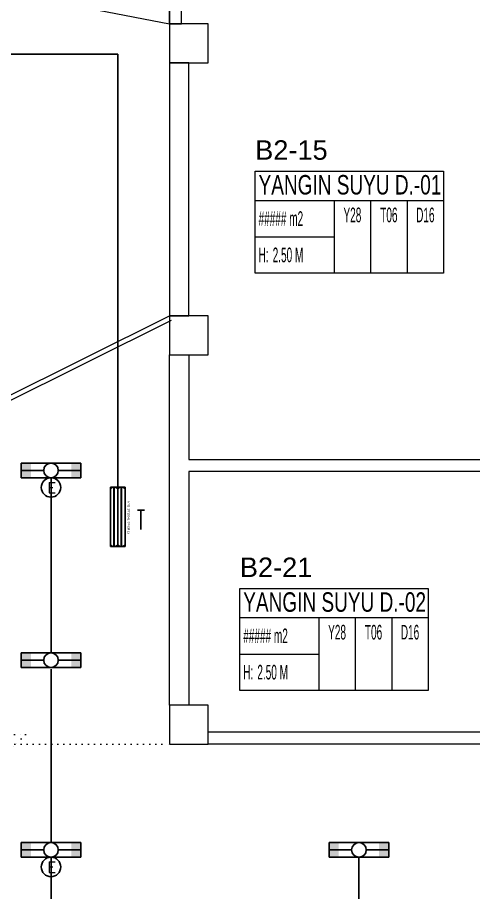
# Model space of a CAD drawing. Header units: metres. Extents: x -13316 to 152404, y -3899 to 30226.
# Drawn here: x 9848 to 10786, y 3215 to 5013 of the extents above; entities that cross this region are included whole.
import ezdxf
from ezdxf.enums import TextEntityAlignment as Align

# ---------------------------------------------------------------- set-up
doc = ezdxf.new("R2010")
doc.units = ezdxf.units.M
doc.header["$LTSCALE"] = 100
doc.header["$MEASUREMENT"] = 0
doc.linetypes.add('DOT2', pattern=[0.125, 0, -0.125])
doc.layers.get('0').update_dxf_attribs({"color": 9, "lineweight": 9})
for name, color, linetype, lineweight in [('01', 9, 'Continuous', 9), ('06D', 9, 'Continuous', 9), ('20', 9, 'DOT2', 9), ('21_mahal200', 9, 'Continuous', 9), ('E-2x36 W SIVAÜSTÜ FLUORESAN ARMATÜR (ETANŞ)', 7, 'Continuous', 30), ('E-2x54 W SIVAÜSTÜ FLUORESAN YÜKSEK TAVAN ARMATÜRÜ', 7, 'Continuous', 30), ('E-ACİL AYDINLATMA KİTİ', 7, 'Continuous', 30), ('E-KABLO', 7, 'Continuous', 30), ('E-LINYE', 7, 'Continuous', 30)]:
    doc.layers.add(name, color=color, linetype=linetype, lineweight=lineweight)
doc.styles.add('Arial', font='arial.ttf', dxfattribs={"height": 2.5})
doc.styles.add('E-YAZI', font='txttw.shx')
doc.styles.add('MuuM_TEXT-STANDART', font='ARIALN.TTF')

# ---------------------------------------------------------------- blocks, each defined once
blk = doc.blocks.new('2x54 W SIVAÜSTÜ FLUORESAN YÜKSEK TAVAN ARMATÜRÜ')
at = {"layer": 'E-2x54 W SIVAÜSTÜ FLUORESAN YÜKSEK TAVAN ARMATÜRÜ', "color": 4}
for p, q in [((-60.8, 15), (-60.8, -15)), ((-60.8, 15), (60.8, 15)), ((-60, 0), (-15, 0)), ((15, 0), (60, 0)), ((60.8, 15), (60.8, 0)), ((60.8, 0), (60.8, -15)), ((-60.8, -15), (60.8, -15))]:
    blk.add_line(p, q, dxfattribs=at)
at = {"layer": 'E-2x54 W SIVAÜSTÜ FLUORESAN YÜKSEK TAVAN ARMATÜRÜ', "color": 7}
for p, q in [((-60.8, 0), (60.8, 0)), ((-59.3, 8), (59.3, 8)), ((-59.2, 7), (59.4, 7)), ((-59.3, -7), (59.3, -7)), ((-59.2, -8), (59.4, -8))]:
    blk.add_line(p, q, dxfattribs=at)
for centre in [(-59.2, 7.6), (-59.2, 7.3), (59.4, 7.6), (59.4, 7.3), (-59.2, -7.4), (-59.2, -7.7), (59.4, -7.4), (59.4, -7.7)]:
    blk.add_circle(centre, 0.11, dxfattribs=at)
for centre, radius, start, end in [((-48.7, 7.5), 12.1, 141.86, 218.14), ((-59.1, 7.5), 0.515, 106.8674, 266.7612), ((-59.3, 7.5), 0.519, 289.2244, 84.4042), ((48.7, 7.5), 12.1, 321.86, 38.14), ((59.5, 7.5), 0.515, 106.8674, 266.7612), ((59.3, 7.5), 0.519, 289.2244, 84.4042), ((-48.7, -7.5), 12.1, 141.86, 218.14), ((-59.1, -7.5), 0.515, 106.8674, 266.7612), ((-59.3, -7.5), 0.519, 289.2244, 84.4042), ((48.7, -7.5), 12.1, 321.86, 38.14), ((59.5, -7.5), 0.515, 106.8674, 266.7612), ((59.3, -7.5), 0.519, 289.2244, 84.4042)]:
    blk.add_arc(centre, radius, start, end, dxfattribs=at)
at = {"layer": 'E-2x54 W SIVAÜSTÜ FLUORESAN YÜKSEK TAVAN ARMATÜRÜ', "color": 7, "style": 'Arial'}
blk.add_text('MN2  2*TL554U-SP/CM LB', height=3.951, dxfattribs=at).set_placement((-31.6, 20.4))
blk = doc.blocks.new('100_2x36 W SIVAÜSTÜ FLUORESAN ARMATÜR (ETANŞ)')
at = {"layer": 'E-2x36 W SIVAÜSTÜ FLUORESAN ARMATÜR (ETANŞ)', "color": 4}
for p, q in [((-6.15, 1.5), (6.15, 1.5)), ((-6.15, 1.5), (-6.15, -1.5)), ((-1.5, 0), (-6.15, 0)), ((1.5, 0), (6.15, 0)), ((6.15, 1.5), (6.15, -1.5)), ((-6.15, -1.5), (6.15, -1.5))]:
    blk.add_line(p, q, dxfattribs=at)
blk.add_circle((0, 0), 1.5, dxfattribs=at)
for points in [[(-4.15, 1.5), (-4.15, -1.5), (-6.15, 1.5), (-6.15, -1.5)], [(4.15, 1.5), (4.15, -1.5), (6.15, 1.5), (6.15, -1.5)]]:
    blk.add_solid(points, dxfattribs=at)
blk = doc.blocks.new('100_ACİL AYDINLATMA KİTİ')
at = {"layer": 'E-ACİL AYDINLATMA KİTİ', "color": 3}
blk.add_circle((0, 0), 1.25, dxfattribs=at)
at = {"layer": 'E-ACİL AYDINLATMA KİTİ', "color": 3, "style": 'E-YAZI'}
blk.add_text('E', height=1.34, dxfattribs=at).set_placement((-0.45, -0.69))
blk = doc.blocks.new('p-kolon_80x80')
blk.add_lwpolyline([(-40, -40), (40, -40), (40, 40), (-40, 40)], close=True)
blk = doc.blocks.new('2.bod.sitatik')
at = {"layer": '01'}
for points in [[(9840, -3950), (9865, -3950), (9865, -3629.4), (9840, -3617.1)], [(9220, -3830), (9840, -3950), (9840, -3909.3), (9220, -3789.3)], [(9840, -4550), (9880, -4550), (9880, -4030), (9840, -4030)], [(10595, -4845), (10595, -4630), (10620, -4630), (10620, -4700), (11058.6, -4700), (11058.6, -4234.3), (11083.6, -4249.9), (11083.6, -4700), (11560, -4700), (11560, -4725), (10620, -4725), (10620, -5350), (10595, -5350), (10595, -4870), (9880, -4870), (9880, -5350), (9840, -5350), (9840, -4630), (9880, -4630), (9880, -4845)], [(10540, -5430), (9920, -5430), (9920, -5405), (10540, -5405)]]:
    blk.add_lwpolyline(points, close=True, dxfattribs=at)
for p in [(9880, -3990), (9880, -4590), (9880, -5390)]:
    blk.add_blockref('p-kolon_80x80', p, dxfattribs=at)
blk = doc.blocks.new('0_roomno2')
blk.add_lwpolyline([(19.375, -10.5), (0, -10.5), (0, 0), (19.375, 0)], close=True)
for points in [[(0, -3), (19.375, -3)], [(8.125, -3), (8.125, -10.5)], [(11.875, -3), (11.875, -10.5)], [(15.625, -3), (15.625, -10.5)], [(0, -6.75), (8.125, -6.75)]]:
    blk.add_lwpolyline(points)
at = {"style": 'MuuM_TEXT-STANDART', "width": 0.6}
blk.add_text('H:', height=1.5, dxfattribs=at).set_placement((0.35, -8.608), align=Align.MIDDLE_LEFT)
at = {"style": 'Arial'}
blk.add_attdef('ODANO', (0, 1.17), '', height=2, dxfattribs=at)
blk.add_attdef('MEKANADI', text='', height=2, dxfattribs=at).set_placement((0.35, -3), align=Align.BOTTOM_LEFT)
at = {"style": 'MuuM_TEXT-STANDART', "width": 0.6}
for tag, p in [('M2', (0.35, -4.875)), ('TEMIZTAVANYUKSEKLIGI', (1.8, -8.608))]:
    blk.add_attdef(tag, text='', height=1.5, dxfattribs=at).set_placement(p, align=Align.MIDDLE_LEFT)
for tag, p in [('YER01', (10, -4.5)), ('TAVAN01', (13.75, -4.5)), ('DUVAR01', (17.5, -4.5)), ('YER02', (10, -6.75)), ('TAVAN02', (13.75, -6.75)), ('DUVAR02', (17.5, -6.75)), ('YER03', (10, -9)), ('TAVAN03', (13.75, -9)), ('DUVAR03', (17.5, -9))]:
    blk.add_attdef(tag, text='', height=1.5, dxfattribs=at).set_placement(p, align=Align.MIDDLE_CENTER)
blk = doc.blocks.new('2.bod.Mimari')
at = {"layer": '06D'}
for points in [[(9140, -4897.66), (9840, -4550)], [(9140, -4908.83), (9844.45, -4558.96)]]:
    blk.add_lwpolyline(points, dxfattribs=at)
at = {"layer": '20'}
blk.add_lwpolyline([(9544.22, -5410.1), (9520.17, -5434.1), (9496.22, -5410.1)], close=True, dxfattribs=at)
blk.add_lwpolyline([(9220, -5430), (9840, -5430)], dxfattribs=at)
at = {"layer": '21_mahal200'}
ref = blk.add_blockref('0_roomno2', (10016.54, -4252.45), dxfattribs=dict(at, xscale=20, yscale=20, zscale=20))
ref.add_attrib('ODANO', 'B2-15', (10016.54, -4229.05), dxfattribs={"layer": '0', "height": 40, "style": 'Arial'})
ref.add_attrib('MEKANADI', 'YANGIN SUYU D.-01', dxfattribs={"layer": '0', "height": 40, "style": 'Arial', "width": 0.7}).set_placement((10023.54, -4312.45), align=Align.BOTTOM_LEFT)
ref.add_attrib('M2', '##### m2', dxfattribs={"layer": '0', "height": 30, "style": 'MuuM_TEXT-STANDART', "width": 0.6}).set_placement((10023.54, -4349.95), align=Align.MIDDLE_LEFT)
ref.add_attrib('TEMIZTAVANYUKSEKLIGI', '2.50 M', dxfattribs={"layer": '0', "height": 30, "style": 'MuuM_TEXT-STANDART', "width": 0.6}).set_placement((10052.54, -4424.61), align=Align.MIDDLE_LEFT)
ref.add_attrib('YER01', 'Y28', dxfattribs={"layer": '0', "height": 30, "style": 'MuuM_TEXT-STANDART', "width": 0.6}).set_placement((10216.54, -4342.45), align=Align.MIDDLE_CENTER)
ref.add_attrib('TAVAN01', 'T06', dxfattribs={"layer": '0', "height": 30, "style": 'MuuM_TEXT-STANDART', "width": 0.6}).set_placement((10291.54, -4342.45), align=Align.MIDDLE_CENTER)
ref.add_attrib('DUVAR01', 'D16', dxfattribs={"layer": '0', "height": 30, "style": 'MuuM_TEXT-STANDART', "width": 0.6}).set_placement((10366.54, -4342.45), align=Align.MIDDLE_CENTER)
ref = blk.add_blockref('0_roomno2', (9985.02, -5110.02), dxfattribs=dict(at, xscale=20, yscale=20, zscale=20))
ref.add_attrib('ODANO', 'B2-21', (9985.02, -5086.62), dxfattribs={"layer": '0', "height": 40, "style": 'Arial'})
ref.add_attrib('MEKANADI', 'YANGIN SUYU D.-02', dxfattribs={"layer": '0', "height": 40, "style": 'Arial', "width": 0.7}).set_placement((9992.02, -5170.02), align=Align.BOTTOM_LEFT)
ref.add_attrib('M2', '##### m2', dxfattribs={"layer": '0', "height": 30, "style": 'MuuM_TEXT-STANDART', "width": 0.6}).set_placement((9992.02, -5207.52), align=Align.MIDDLE_LEFT)
ref.add_attrib('TEMIZTAVANYUKSEKLIGI', '2.50 M', dxfattribs={"layer": '0', "height": 30, "style": 'MuuM_TEXT-STANDART', "width": 0.6}).set_placement((10021.02, -5282.18), align=Align.MIDDLE_LEFT)
ref.add_attrib('YER01', 'Y28', dxfattribs={"layer": '0', "height": 30, "style": 'MuuM_TEXT-STANDART', "width": 0.6}).set_placement((10185.02, -5200.02), align=Align.MIDDLE_CENTER)
ref.add_attrib('TAVAN01', 'T06', dxfattribs={"layer": '0', "height": 30, "style": 'MuuM_TEXT-STANDART', "width": 0.6}).set_placement((10260.02, -5200.02), align=Align.MIDDLE_CENTER)
ref.add_attrib('DUVAR01', 'D16', dxfattribs={"layer": '0', "height": 30, "style": 'MuuM_TEXT-STANDART', "width": 0.6}).set_placement((10335.02, -5200.02), align=Align.MIDDLE_CENTER)

msp = doc.modelspace()

# ---------------------------------------------------------------- linework, layer by layer
at = {"layer": 'E-KABLO', "color": 6}
for p, q in [((9824.53, 4938.13), (10053.84, 4938.13)), ((10053.84, 4047.98), (10053.84, 4938.13)), ((9916.67, 3707.5), (9916.67, 4065.76)), ((9916.67, 3317.5), (9916.67, 3673.95)), ((9916.67, 2927.5), (9916.67, 3285.79)), ((10550, 2927.5), (10550, 3286.36))]:
    msp.add_line(p, q, dxfattribs=at)

# ---------------------------------------------------------------- block references
for name in ['2.bod.sitatik', '2.bod.Mimari']:
    msp.add_blockref(name, (320, 8950))
at = {"layer": 'E-2x36 W SIVAÜSTÜ FLUORESAN ARMATÜR (ETANŞ)', "xscale": 10, "yscale": 10, "zscale": 10, "rotation": 180}
for p in [(9916.67, 4082.5), (9916.67, 3692.5), (9916.67, 3302.5), (10550, 3302.5)]:
    msp.add_blockref('100_2x36 W SIVAÜSTÜ FLUORESAN ARMATÜR (ETANŞ)', p, dxfattribs=at)
at = {"layer": 'E-2x54 W SIVAÜSTÜ FLUORESAN YÜKSEK TAVAN ARMATÜRÜ', "color": 6, "rotation": 270}
msp.add_blockref('2x54 W SIVAÜSTÜ FLUORESAN YÜKSEK TAVAN ARMATÜRÜ', (10053.84, 3987.18), dxfattribs=at)
at = {"layer": 'E-ACİL AYDINLATMA KİTİ', "xscale": 16, "yscale": 16, "zscale": 16}
for p in [(9916.67, 4047.48), (9916.67, 3267.48)]:
    msp.add_blockref('100_ACİL AYDINLATMA KİTİ', p, dxfattribs=at)

# ---------------------------------------------------------------- texts
at = {"layer": 'E-LINYE', "color": 3, "linetype": 'Continuous', "style": 'E-YAZI', "width": 0.6}
msp.add_text('T', height=40, dxfattribs=at).set_placement((10101.68, 3980.76), align=Align.MIDDLE_CENTER)

doc.saveas('drawing.dxf')
